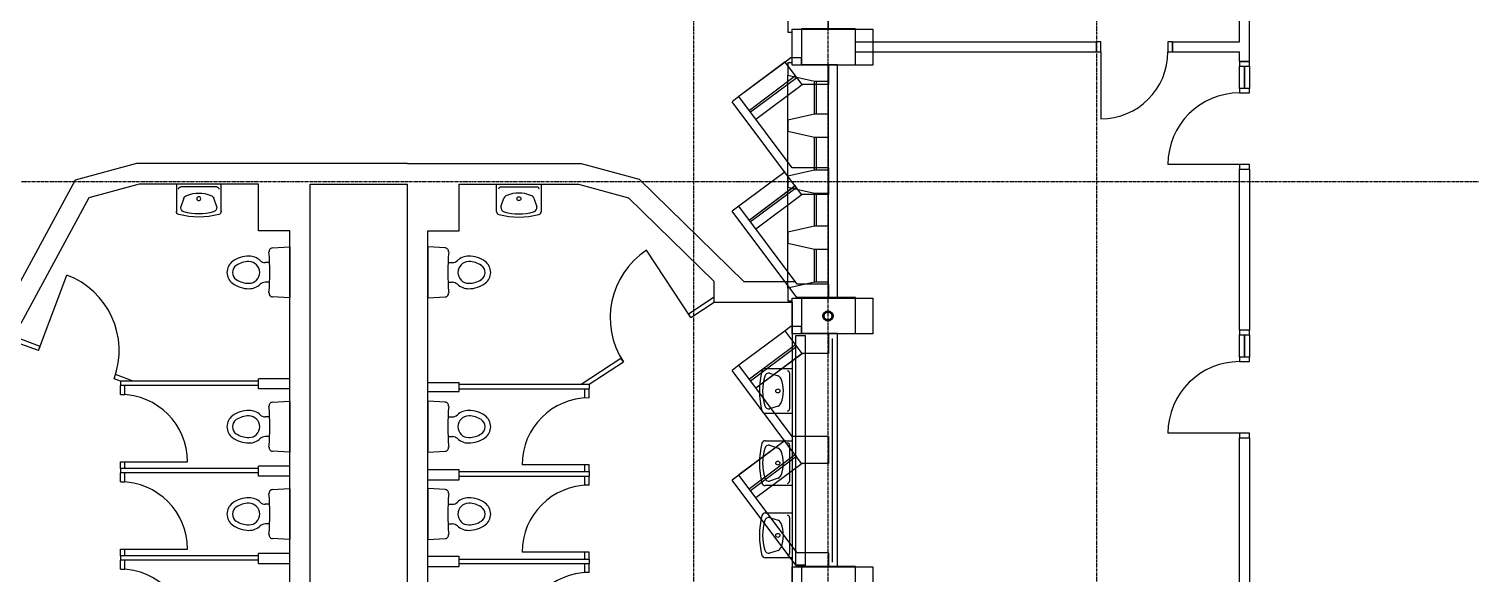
# Model space of a CAD drawing. Header units: millimetres. Extents: x -58291 to 85267, y -25390 to 74943.
# Drawn here: x 24544 to 40647, y 48894 to 54981 of the extents above; entities that cross this region are included whole.
import ezdxf

# ---------------------------------------------------------------- set-up
doc = ezdxf.new("R2010")
doc.units = ezdxf.units.MM
doc.linetypes.add('PCENTRE', pattern=[50.8, 31.75, -6.35, 6.35, -6.35])
doc.linetypes.add('PCENTRE2', pattern=[28.575, 19.05, -3.175, 3.175, -3.175])
for name, color, linetype in [('Basement 01 - Curtain Walls', 1, 'Continuous'), ('Basement 01 - Doors Windows and Openings', 1, 'Continuous'), ('Basement 01 - Multi-View Blocks', 2, 'Continuous'), ('Basement 01 - Structural Members', 5, 'Continuous'), ('Basement 01 - Walls', 3, 'Continuous'), ('Boundaries_and_building_grids', 140, 'PCENTRE2'), ('BRICK_WALLS_P4', 1, 'Continuous'), ('COLUMNS_P5', 5, 'Continuous'), ('DR', 8, 'Continuous'), ('WA_EXT', 7, 'Continuous'), ('WN', 4, 'Continuous')]:
    doc.layers.add(name, color=color, linetype=linetype)

# ---------------------------------------------------------------- blocks, each defined once
blk = doc.blocks.new('whb2')
for p, q in [((-250, 0), (250, 0)), ((-250, -303.1), (-250, 0)), ((250, 0), (250, -303.1)), ((-201, -29.5), (201.1, -29.5)), ((-200, -252.8), (-168.5, -155.3)), ((168.6, -155.3), (200.1, -252.8))]:
    blk.add_line(p, q)
blk.add_circle((0, -160.7), 22.3)
for centre, radius, start, end in [((-199.1, -56.3), 26.8, 94.124, 173.479), ((-109.1, -186.3), 67, 111.901, 152.434), ((0, -457.8), 359.7, 68.098, 111.902), ((109.2, -186.3), 67, 27.567, 68.099), ((199.2, -56.3), 26.8, 6.521, 85.876), ((-214.2, -303.1), 35.7, 180, 255.523), ((-151.4, -259.8), 49.1, 171.798, 253.912), ((0, 265.2), 595.5, 253.912, 286.088), ((151.5, -259.8), 49.1, 286.088, 8.202), ((214.3, -303.1), 35.7, 284.477, 0), ((0, 526.8), 892.9, 255.523, 284.478)]:
    blk.add_arc(centre, radius, start, end)

msp = doc.modelspace()

# ---------------------------------------------------------------- linework, layer by layer
at = {"layer": 'Basement 01 - Curtain Walls', "color": 3, "linetype": 'Continuous', "lineweight": -3}
for p, q in [((33017, 55086, -4600), (33017, 54944, -4600)), ((33467, 55154, -4600), (33467, 54976, -4600)), ((33017, 54944, -4600), (33067, 54944, -4600)), ((33067, 54944, -4600), (33067, 54976, -4600)), ((33067, 54976, -4600), (33467, 54976, -4600)), ((33017, 54607, -4600), (33017, 54465, -4600)), ((33017, 54607, -4600), (33067, 54607, -4600)), ((33017, 54465, -4600), (33317, 54397, -4600)), ((33467, 54397, -4600), (33467, 54576, -4600)), ((33317, 54397, -4600), (33467, 54397, -4600)), ((33317, 54029, -4600), (33017, 53961, -4600)), ((33017, 53961, -4600), (33017, 53840, -4600)), ((33467, 54029, -4600), (33317, 54029, -4600)), ((33017, 53840, -4600), (33317, 53772, -4600)), ((33317, 53772, -4600), (33467, 53772, -4600)), ((33317, 53404, -4600), (33017, 53336, -4600)), ((33017, 53336, -4600), (33017, 53215, -4600)), ((33467, 53404, -4600), (33317, 53404, -4600)), ((33017, 53215, -4600), (33317, 53147, -4600)), ((33317, 53147, -4600), (33467, 53147, -4600)), ((33317, 52779, -4600), (33017, 52711, -4600)), ((33017, 52711, -4600), (33017, 52590, -4600)), ((33467, 52779, -4600), (33317, 52779, -4600)), ((33017, 52590, -4600), (33317, 52522, -4600)), ((33317, 52522, -4600), (33467, 52522, -4600)), ((33317, 52154, -4600), (33017, 52086, -4600)), ((33017, 52086, -4600), (33017, 51944, -4600)), ((33467, 52154, -4600), (33317, 52154, -4600)), ((33467, 52154, -4600), (33467, 51976, -4600)), ((33017, 51944, -4600), (33067, 51944, -4600)), ((33067, 51976, -4600), (33467, 51976, -4600)), ((33067, 51944, -4600), (33067, 51976, -4600))]:
    msp.add_line(p, q, dxfattribs=at)
at = {"layer": 'Basement 01 - Curtain Walls', "color": 3, "linetype": 'Continuous', "lineweight": -3, "elevation": -4600}
msp.add_lwpolyline([(33467, 54576), (33067, 54576), (33067, 54607)], dxfattribs=at)
at = {"layer": 'Basement 01 - Doors Windows and Openings', "color": 1, "linetype": 'Continuous', "lineweight": -3}
for p, q in [((33017, 52086, -4600), (33017, 54465, -4600)), ((33317, 54029, -4600), (33317, 54397, -4600)), ((33337, 54029, -4600), (33337, 54397, -4600)), ((33467, 54397, -4600), (33467, 52154, -4600)), ((33317, 53404, -4600), (33317, 53772, -4600)), ((33337, 53404, -4600), (33337, 53772, -4600)), ((33467, 53772, -4600), (33467, 53404, -4600)), ((33317, 52779, -4600), (33317, 53147, -4600)), ((33337, 52779, -4600), (33337, 53147, -4600)), ((33467, 53147, -4600), (33467, 52779, -4600)), ((31934, 51758, -4600), (31440, 52510, -4600)), ((33317, 52154, -4600), (33317, 52522, -4600)), ((33337, 52154, -4600), (33337, 52522, -4600)), ((33467, 52522, -4600), (33467, 52154, -4600)), ((24652, 51390, -4600), (24967, 52233, -4600)), ((25566, 50149, -4600), (26316, 50149, -4600)), ((30800, 50113, -4600), (30050, 50113, -4600)), ((25566, 49174, -4600), (26316, 49174, -4600)), ((30800, 49138, -4600), (30050, 49138, -4600))]:
    msp.add_line(p, q, dxfattribs=at)
for centre, radius, start, end in [((31934, 51758, -4600), 900, 123.2925, 213.2925), ((24652, 51390, -4600), 900, 339.5322, 69.5322), ((25566, 50149, -4600), 750, 0, 90), ((30800, 50113, -4600), 750, 90, 180), ((25566, 49174, -4600), 750, 0, 90), ((30800, 49138, -4600), 750, 90, 180), ((25566, 48199, -4600), 750, 0, 90), ((30800, 48163, -4600), 750, 90, 180)]:
    msp.add_arc(centre, radius, start, end, dxfattribs=at)
at = {"layer": 'Basement 01 - Multi-View Blocks', "color": 2, "linetype": 'Continuous', "lineweight": -3}
for p, q in [((27233, 52372, -4600), (27182, 52372, -4600)), ((29223, 52372, -4600), (29273, 52372, -4600)), ((27233, 52152, -4600), (27182, 52152, -4600)), ((29223, 52152, -4600), (29273, 52152, -4600)), ((27456, 51977, -4600), (27262, 51990, -4600)), ((29000, 51977, -4600), (29194, 51990, -4600)), ((27233, 50650, -4600), (27182, 50650, -4600)), ((29223, 50650, -4600), (29273, 50650, -4600)), ((27233, 50430, -4600), (27182, 50430, -4600)), ((29223, 50430, -4600), (29273, 50430, -4600)), ((27456, 50255, -4600), (27262, 50267, -4600)), ((29000, 50255, -4600), (29194, 50267, -4600)), ((27233, 49675, -4600), (27182, 49675, -4600)), ((29223, 49675, -4600), (29273, 49675, -4600)), ((27233, 49455, -4600), (27182, 49455, -4600)), ((29223, 49455, -4600), (29273, 49455, -4600)), ((27456, 49280, -4600), (27262, 49292, -4600)), ((29000, 49280, -4600), (29194, 49292, -4600))]:
    msp.add_line(p, q, dxfattribs=at)
at = {"layer": 'Basement 01 - Multi-View Blocks', "color": 2, "linetype": 'Continuous', "lineweight": -3, "elevation": -4600}
for points in [[(27262, 52535), (27456, 52547), (27456, 51977)], [(29194, 52535), (29000, 52547), (29000, 51977)], [(27262, 50813), (27456, 50825), (27456, 50255)], [(29194, 50813), (29000, 50825), (29000, 50255)], [(27262, 49838), (27456, 49850), (27456, 49280)], [(29194, 49838), (29000, 49850), (29000, 49280)]]:
    msp.add_lwpolyline(points, dxfattribs=at)
at = {"layer": 'Basement 01 - Multi-View Blocks', "color": 2, "linetype": 'Continuous', "lineweight": -3}
for centre, radius, start, end in [((27265, 52495, -4600), 40, 93.6538, 185.3929), ((29191, 52495, -4600), 40, 354.6071, 86.3462), ((26907, 52262, -4600), 151, 126.6272, 180), ((27001, 52136, -4600), 309, 90, 126.6269), ((26911, 52262, -4600), 94.1, 123.328, 180), ((27001, 52125, -4600), 258, 90, 123.3291), ((27001, 52262, -4600), 182, 46.3697, 90), ((27001, 52262, -4600), 121, 270, 90), ((27182, 52452, -4600), 80, 226.3714, 270), ((24798, 52262, -4600), 2437, 354.6098, 5.3902), ((31658, 52262, -4600), 2437, 174.6098, 185.3902), ((29273, 52452, -4600), 80, 270, 313.6286), ((29455, 52262, -4600), 182, 90, 133.6303), ((29455, 52262, -4600), 121, 90, 270), ((29455, 52136, -4600), 309, 53.3731, 90), ((29455, 52125, -4600), 258, 56.6709, 90), ((29544, 52262, -4600), 94.1, 0, 56.672), ((29549, 52262, -4600), 151, 0, 53.3728), ((26907, 52262, -4600), 151, 180, 233.3723), ((26911, 52262, -4600), 94.1, 180, 236.6712), ((27001, 52399, -4600), 258, 236.6706, 270), ((29455, 52399, -4600), 258, 270, 303.3294), ((29544, 52262, -4600), 94.1, 303.3288, 0), ((29549, 52262, -4600), 151, 306.6277, 0), ((27001, 52389, -4600), 309, 233.3736, 270), ((27001, 52262, -4600), 182, 270, 313.6308), ((27182, 52072, -4600), 80, 90, 133.6274), ((27265, 52029, -4600), 40, 174.614, 266.3467), ((29191, 52029, -4600), 40, 273.6533, 5.386), ((29273, 52072, -4600), 80, 46.3726, 90), ((29455, 52262, -4600), 182, 226.3692, 270), ((29455, 52389, -4600), 309, 270, 306.6264), ((27265, 50773, -4600), 40, 93.6538, 185.3929), ((24798, 50540, -4600), 2437, 354.6098, 5.3902), ((29191, 50773, -4600), 40, 354.6071, 86.3462), ((31658, 50540, -4600), 2437, 174.6098, 185.3902), ((26907, 50540, -4600), 151, 126.6272, 180), ((27001, 50413, -4600), 309, 90, 126.6269), ((26911, 50540, -4600), 94.1, 123.328, 180), ((27001, 50403, -4600), 258, 90, 123.3291), ((27001, 50540, -4600), 182, 46.3697, 90), ((27001, 50540, -4600), 121, 270, 90), ((27182, 50730, -4600), 80, 226.3714, 270), ((29273, 50730, -4600), 80, 270, 313.6286), ((29455, 50540, -4600), 182, 90, 133.6303), ((29455, 50540, -4600), 121, 90, 270), ((29455, 50413, -4600), 309, 53.3731, 90), ((29455, 50403, -4600), 258, 56.6709, 90), ((29544, 50540, -4600), 94.1, 0, 56.672), ((29549, 50540, -4600), 151, 0, 53.3728), ((26907, 50540, -4600), 151, 180, 233.3723), ((26911, 50540, -4600), 94.1, 180, 236.6712), ((27001, 50667, -4600), 309, 233.3736, 270), ((27001, 50677, -4600), 258, 236.6706, 270), ((27001, 50540, -4600), 182, 270, 313.6308), ((27182, 50350, -4600), 80, 90, 133.6274), ((29273, 50350, -4600), 80, 46.3726, 90), ((29455, 50540, -4600), 182, 226.3692, 270), ((29455, 50677, -4600), 258, 270, 303.3294), ((29455, 50667, -4600), 309, 270, 306.6264), ((29544, 50540, -4600), 94.1, 303.3288, 0), ((29549, 50540, -4600), 151, 306.6277, 0), ((27265, 50307, -4600), 40, 174.614, 266.3467), ((29191, 50307, -4600), 40, 273.6533, 5.386), ((27265, 49798, -4600), 40, 93.6538, 185.3929), ((24798, 49565, -4600), 2437, 354.6098, 5.3902), ((29191, 49798, -4600), 40, 354.6071, 86.3462), ((31658, 49565, -4600), 2437, 174.6098, 185.3902), ((26907, 49565, -4600), 151, 126.6272, 180), ((27001, 49438, -4600), 309, 90, 126.6269), ((26911, 49565, -4600), 94.1, 123.328, 180), ((27001, 49428, -4600), 258, 90, 123.3291), ((27001, 49565, -4600), 182, 46.3697, 90), ((27001, 49565, -4600), 121, 270, 90), ((27182, 49755, -4600), 80, 226.3714, 270), ((29273, 49755, -4600), 80, 270, 313.6286), ((29455, 49565, -4600), 182, 90, 133.6303), ((29455, 49565, -4600), 121, 90, 270), ((29455, 49438, -4600), 309, 53.3731, 90), ((29455, 49428, -4600), 258, 56.6709, 90), ((29544, 49565, -4600), 94.1, 0, 56.672), ((29549, 49565, -4600), 151, 0, 53.3728), ((26907, 49565, -4600), 151, 180, 233.3723), ((26911, 49565, -4600), 94.1, 180, 236.6712), ((27001, 49692, -4600), 309, 233.3736, 270), ((27001, 49702, -4600), 258, 236.6706, 270), ((27182, 49375, -4600), 80, 90, 133.6274), ((29273, 49375, -4600), 80, 46.3726, 90), ((29455, 49702, -4600), 258, 270, 303.3294), ((29455, 49692, -4600), 309, 270, 306.6264), ((29544, 49565, -4600), 94.1, 303.3288, 0), ((29549, 49565, -4600), 151, 306.6277, 0), ((27001, 49565, -4600), 182, 270, 313.6308), ((27265, 49332, -4600), 40, 174.614, 266.3467), ((29191, 49332, -4600), 40, 273.6533, 5.386), ((29455, 49565, -4600), 182, 226.3692, 270)]:
    msp.add_arc(centre, radius, start, end, dxfattribs=at)
at = {"layer": 'Basement 01 - Structural Members', "color": 5, "linetype": 'Continuous', "lineweight": -3, "elevation": -4600}
for points in [[(33067, 54576), (33067, 54976), (33967, 54976), (33967, 54576), (33067, 54576)], [(33067, 51576), (33067, 51976), (33967, 51976), (33967, 51576), (33067, 51576)], [(33067, 48576), (33067, 48976), (33967, 48976), (33967, 48576), (33067, 48576)]]:
    msp.add_lwpolyline(points, dxfattribs=at)
at = {"layer": 'Basement 01 - Structural Members', "color": 5, "linetype": 'Continuous', "lineweight": -3}
msp.add_circle((33467, 51776, -4600), 50, dxfattribs=at)
at = {"layer": 'Basement 01 - Walls', "color": 3, "linetype": 'Continuous', "lineweight": -3}
for p, q in [((25745, 53476, -4600), (25060, 53292, -4600)), ((28770, 53476, -4600), (25745, 53476, -4600)), ((28770, 53476, -4600), (30710, 53476, -4600)), ((30710, 53476, -4600), (31358, 53302, -4600)), ((25060, 53292, -4600), (24226, 51751, -4600)), ((25776, 53246, -4600), (25215, 53096, -4600)), ((27106, 53246, -4600), (25776, 53246, -4600)), ((27106, 52726, -4600), (27106, 53246, -4600)), ((27686, 45126, -4600), (27686, 53246, -4600)), ((27686, 53246, -4600), (28770, 53246, -4600)), ((28770, 45126, -4600), (28770, 53246, -4600)), ((29350, 52726, -4600), (29350, 53246, -4600)), ((29350, 53246, -4600), (30680, 53246, -4600)), ((30680, 53246, -4600), (31240, 53096, -4600)), ((32526, 52161, -4600), (31358, 53302, -4600)), ((25215, 53096, -4600), (24456, 51693, -4600)), ((32197, 52161, -4600), (31240, 53096, -4600)), ((27456, 52726, -4600), (27106, 52726, -4600)), ((27456, 45126, -4600), (27456, 52726, -4600)), ((29000, 45126, -4600), (29000, 52726, -4600)), ((29000, 52726, -4600), (29350, 52726, -4600)), ((32197, 51931, -4600), (32197, 52161, -4600)), ((32526, 52161, -4600), (33107, 52161, -4600)), ((32197, 51931, -4600), (33067, 51931, -4600)), ((33067, 51931, -4600), (33067, 43001, -4600)), ((33107, 48994, -4600), (33107, 51557, -4600)), ((33107, 51557, -4600), (33217, 51557, -4600)), ((33217, 48994, -4600), (33217, 51557, -4600)), ((33517, 49026, -4600), (33517, 51526, -4600)), ((27456, 51076, -4600), (27106, 51076, -4600)), ((27106, 50961, -4600), (27106, 51076, -4600)), ((27456, 50961, -4600), (27106, 50961, -4600)), ((29000, 51035, -4600), (29350, 51035, -4600)), ((29000, 50931, -4600), (29350, 50931, -4600)), ((29350, 50931, -4600), (29350, 51035, -4600)), ((27106, 49986, -4600), (27106, 50101, -4600)), ((27456, 50101, -4600), (27106, 50101, -4600)), ((27456, 49986, -4600), (27106, 49986, -4600)), ((29000, 50061, -4600), (29350, 50061, -4600)), ((29000, 49946, -4600), (29350, 49946, -4600)), ((29350, 49946, -4600), (29350, 50061, -4600)), ((27456, 49126, -4600), (27106, 49126, -4600)), ((27106, 49011, -4600), (27106, 49126, -4600)), ((27456, 49011, -4600), (27106, 49011, -4600)), ((29000, 49096, -4600), (29350, 49096, -4600)), ((29000, 48981, -4600), (29350, 48981, -4600)), ((29350, 48981, -4600), (29350, 49096, -4600)), ((33107, 48994, -4600), (33217, 48994, -4600)), ((33217, 48994, -4600), (33107, 48994, -4600))]:
    msp.add_line(p, q, dxfattribs=at)
at = {"layer": 'Basement 01 - Walls', "color": 2, "linetype": 'Continuous', "lineweight": -3}
for p, q in [((31907, 51800, -4600), (32197, 51991, -4600)), ((31934, 51758, -4600), (32197, 51931, -4600)), ((31934, 51758, -4600), (31907, 51800, -4600)), ((31934, 51758, -4600), (31907, 51800, -4600)), ((24670, 51437, -4600), (24456, 51516, -4600)), ((24652, 51390, -4600), (24456, 51463, -4600)), ((24652, 51390, -4600), (24670, 51437, -4600)), ((24652, 51390, -4600), (24670, 51437, -4600)), ((30709, 51013, -4600), (31154, 51306, -4600)), ((30800, 51013, -4600), (31182, 51264, -4600)), ((31182, 51264, -4600), (31154, 51306, -4600)), ((25495, 51075, -4600), (25513, 51122, -4600)), ((25566, 51049, -4600), (25495, 51075, -4600)), ((25709, 51049, -4600), (25513, 51122, -4600)), ((27106, 51049, -4600), (25566, 51049, -4600)), ((25566, 51049, -4600), (25566, 50999, -4600)), ((25566, 50899, -4600), (25566, 50999, -4600)), ((27106, 50999, -4600), (25566, 50999, -4600)), ((25566, 50899, -4600), (25616, 50899, -4600)), ((25616, 50899, -4600), (25616, 50999, -4600)), ((29350, 51013, -4600), (30800, 51013, -4600)), ((29350, 50963, -4600), (30800, 50963, -4600)), ((30750, 50863, -4600), (30750, 50963, -4600)), ((30800, 51013, -4600), (30800, 50963, -4600)), ((30800, 50863, -4600), (30800, 50963, -4600)), ((25566, 50149, -4600), (25616, 50149, -4600)), ((25566, 50074, -4600), (25566, 50149, -4600)), ((25616, 50074, -4600), (25616, 50149, -4600)), ((30750, 50038, -4600), (30750, 50113, -4600)), ((30800, 50113, -4600), (30750, 50113, -4600)), ((30800, 50038, -4600), (30800, 50113, -4600)), ((27106, 50074, -4600), (25566, 50074, -4600)), ((25566, 50074, -4600), (25566, 50024, -4600)), ((27106, 50024, -4600), (25566, 50024, -4600)), ((25566, 49924, -4600), (25566, 50024, -4600)), ((25566, 49924, -4600), (25616, 49924, -4600)), ((25616, 49924, -4600), (25616, 50024, -4600)), ((29350, 50038, -4600), (30800, 50038, -4600)), ((29350, 49988, -4600), (30800, 49988, -4600)), ((30750, 49888, -4600), (30750, 49988, -4600)), ((30800, 50038, -4600), (30800, 49988, -4600)), ((30800, 49888, -4600), (30800, 49988, -4600)), ((30800, 49888, -4600), (30750, 49888, -4600)), ((25566, 49174, -4600), (25616, 49174, -4600)), ((25566, 49099, -4600), (25566, 49174, -4600)), ((25616, 49099, -4600), (25616, 49174, -4600)), ((30750, 49063, -4600), (30750, 49138, -4600)), ((30800, 49138, -4600), (30750, 49138, -4600)), ((30800, 49063, -4600), (30800, 49138, -4600)), ((27106, 49099, -4600), (25566, 49099, -4600)), ((25566, 49099, -4600), (25566, 49049, -4600)), ((25566, 48949, -4600), (25566, 49049, -4600)), ((27106, 49049, -4600), (25566, 49049, -4600)), ((25616, 48949, -4600), (25616, 49049, -4600)), ((29350, 49063, -4600), (30800, 49063, -4600)), ((29350, 49013, -4600), (30800, 49013, -4600)), ((30750, 48913, -4600), (30750, 49013, -4600)), ((30800, 49063, -4600), (30800, 49013, -4600)), ((30800, 48913, -4600), (30800, 49013, -4600)), ((25566, 48949, -4600), (25616, 48949, -4600)), ((30800, 48913, -4600), (30750, 48913, -4600))]:
    msp.add_line(p, q, dxfattribs=at)
at = {"layer": 'Boundaries_and_building_grids', "color": 140, "linetype": 'PCENTRE', "lineweight": -3}
for p, q in [((31967, -17978), (31967, 67826)), ((33467, -17978), (33467, 67826)), ((36467, -17978), (36467, 67826)), ((-52891, 53276), (50767, 53276))]:
    msp.add_line(p, q, dxfattribs=at)
at = {"layer": 'BRICK_WALLS_P4', "linetype": 'Continuous'}
for p, q in [((38062, 54836), (38062, 56416)), ((38172, 54616), (38172, 56416)), ((33772, 54836), (36462, 54836)), ((33772, 54726), (33772, 54836)), ((36462, 54836), (36462, 54726)), ((37312, 54836), (37312, 54726)), ((37312, 54836), (38062, 54836)), ((33772, 54726), (36462, 54726)), ((37312, 54726), (38062, 54726)), ((38062, 54616), (38062, 54726)), ((38062, 54616), (38062, 54726)), ((38062, 54616), (38172, 54616)), ((38062, 51616), (38062, 53416)), ((38062, 53416), (38172, 53416)), ((38172, 53416), (38172, 51616)), ((38172, 51616), (38062, 51616)), ((38062, 50416), (38172, 50416)), ((38062, 45836), (38062, 50416)), ((38172, 50416), (38172, 45254))]:
    msp.add_line(p, q, dxfattribs=at)
at = {"layer": 'COLUMNS_P5', "linetype": 'Continuous', "lineweight": -3}
for points in [[(33172, 54581), (33772, 54581), (33772, 54981), (33172, 54981)], [(33772, 51581), (33772, 51981), (33172, 51981), (33172, 51581)], [(33172, 48581), (33772, 48581), (33772, 48981), (33172, 48981)]]:
    msp.add_lwpolyline(points, close=True, dxfattribs=at)
at = {"layer": 'COLUMNS_P5', "linetype": 'Continuous', "lineweight": 50}
msp.add_circle((33467, 51776), 50, dxfattribs=at)
at = {"layer": 'DR', "linetype": 'Continuous'}
for p, q in [((36512, 54836), (36462, 54836)), ((36462, 54836), (36462, 54726)), ((36512, 54726), (36512, 54836)), ((37312, 54836), (37262, 54836)), ((37262, 54836), (37262, 54726)), ((37312, 54726), (37312, 54836)), ((36462, 54726), (36512, 54726)), ((36512, 54726), (36512, 53976)), ((37262, 54726), (37312, 54726)), ((38062, 54616), (38062, 54566)), ((38172, 54616), (38062, 54616)), ((38172, 54566), (38172, 54616)), ((38062, 54566), (38172, 54566)), ((38062, 54316), (38062, 54266)), ((38172, 54316), (38062, 54316)), ((38172, 54266), (38172, 54316)), ((38062, 54266), (38172, 54266)), ((38062, 53466), (37262, 53466)), ((38172, 53466), (38062, 53466)), ((38062, 53466), (38062, 53416)), ((38172, 53416), (38172, 53466)), ((38062, 53416), (38172, 53416)), ((38172, 51616), (38062, 51616)), ((38062, 51616), (38062, 51566)), ((38062, 51566), (38172, 51566)), ((38172, 51566), (38172, 51616)), ((38172, 51316), (38062, 51316)), ((38062, 51316), (38062, 51266)), ((38062, 51266), (38172, 51266)), ((38172, 51266), (38172, 51316)), ((38062, 50466), (37262, 50466)), ((38172, 50466), (38062, 50466)), ((38062, 50466), (38062, 50416)), ((38062, 50416), (38172, 50416)), ((38172, 50416), (38172, 50466))]:
    msp.add_line(p, q, dxfattribs=at)
for centre, radius, start, end in [((36512, 54726), 750, 270, 0), ((38062, 53466), 800, 90, 180), ((38062, 50466), 800, 90, 180)]:
    msp.add_arc(centre, radius, start, end, dxfattribs=at)
at = {"layer": 'WA_EXT', "linetype": 'Continuous'}
for p, q in [((33053, 54658), (32988, 54610)), ((33177, 54358), (32988, 54610)), ((33172, 54658), (33053, 54658)), ((33172, 54581), (33172, 54658)), ((33572, 54581), (33172, 54581)), ((33472, 54581), (33472, 54358)), ((33572, 51981), (33572, 54581)), ((33472, 54358), (33177, 54358)), ((32472, 54225), (32397, 54168)), ((33172, 53131), (32397, 54168)), ((33066, 53431), (32472, 54225)), ((33472, 53431), (33066, 53431)), ((33472, 53431), (33472, 53131)), ((32472, 53000), (32397, 52944)), ((33122, 52131), (32472, 53000)), ((33472, 53131), (33172, 53131)), ((33117, 51981), (32397, 52944)), ((33472, 52131), (33122, 52131)), ((33472, 52131), (33122, 52131)), ((33472, 52131), (33472, 51981)), ((33572, 51981), (33117, 51981)), ((33053, 51658), (32988, 51610)), ((33172, 51658), (33053, 51658)), ((33172, 51581), (33172, 51658)), ((33572, 51581), (33172, 51581)), ((33472, 51581), (33472, 51358)), ((33572, 48981), (33572, 51581)), ((32472, 51225), (32397, 51168)), ((33066, 50431), (32472, 51225)), ((33472, 51358), (33177, 51358)), ((33172, 50131), (32397, 51168)), ((33472, 50431), (33066, 50431)), ((33472, 50431), (33472, 50131)), ((33472, 50131), (33172, 50131)), ((32472, 50000), (32397, 49944)), ((33117, 48981), (32397, 49944)), ((33122, 49131), (32472, 50000)), ((33472, 49131), (33122, 49131)), ((33472, 49131), (33122, 49131)), ((33472, 49131), (33472, 48981)), ((33572, 48981), (33117, 48981))]:
    msp.add_line(p, q, dxfattribs=at)
at = {"layer": 'WN', "linetype": 'Continuous'}
for p, q in [((32988, 54611), (32472, 54225)), ((32988, 54611), (32472, 54225)), ((32988, 54610), (32472, 54225)), ((32988, 54610), (32472, 54225)), ((33105, 54455), (32589, 54069)), ((33105, 54455), (32589, 54069)), ((32601, 54053), (33117, 54439)), ((32601, 54053), (33117, 54439)), ((38062, 54316), (38062, 54566)), ((38112, 54566), (38112, 54316)), ((38122, 54316), (38122, 54566)), ((38172, 54566), (38172, 54316)), ((32660, 53973), (33177, 54359)), ((32661, 53973), (33177, 54358)), ((32988, 53386), (32472, 53000)), ((32988, 53386), (32472, 53000)), ((32988, 53386), (32472, 53001)), ((32988, 53386), (32472, 53000)), ((33105, 53231), (32589, 52845)), ((33105, 53230), (32589, 52845)), ((32601, 52829), (33117, 53214)), ((32601, 52829), (33117, 53214)), ((32660, 52749), (33177, 53134)), ((32661, 52748), (33177, 53134)), ((32988, 51611), (32472, 51225)), ((32988, 51611), (32472, 51225)), ((32988, 51610), (32472, 51225)), ((32988, 51610), (32472, 51225)), ((33177, 51358), (32988, 51610)), ((38062, 51316), (38062, 51566)), ((38112, 51566), (38112, 51316)), ((38122, 51316), (38122, 51566)), ((38172, 51566), (38172, 51316)), ((33105, 51455), (32589, 51069)), ((33105, 51455), (32589, 51069)), ((32601, 51053), (33117, 51439)), ((32601, 51053), (33117, 51439)), ((32660, 50973), (33177, 51359)), ((32661, 50973), (33177, 51358)), ((32988, 50386), (32472, 50001)), ((32988, 50386), (32472, 50000)), ((32988, 50386), (32472, 50000)), ((32988, 50386), (32472, 50000)), ((33105, 50231), (32589, 49845)), ((33105, 50230), (32589, 49845)), ((32601, 49829), (33117, 50214)), ((32601, 49829), (33117, 50214)), ((32660, 49749), (33177, 50134)), ((32661, 49748), (33177, 50134))]:
    msp.add_line(p, q, dxfattribs=at)

# ---------------------------------------------------------------- block references
at = {"layer": 'Basement 01 - Multi-View Blocks', "color": 2, "linetype": 'Continuous', "lineweight": -3, "xscale": -1}
msp.add_blockref('whb2', (26441, 53246, -4600), dxfattribs=at)
at = {"layer": 'Basement 01 - Multi-View Blocks', "color": 2, "linetype": 'Continuous', "lineweight": -3}
msp.add_blockref('whb2', (30015, 53246, -4600), dxfattribs=at)
at = {"layer": 'Basement 01 - Multi-View Blocks', "color": 2, "linetype": 'Continuous', "lineweight": -3, "rotation": 270}
for p in [(33067, 50939, -4600), (33067, 50133, -4600), (33067, 49327, -4600)]:
    msp.add_blockref('whb2', p, dxfattribs=at)

doc.saveas('drawing.dxf')
